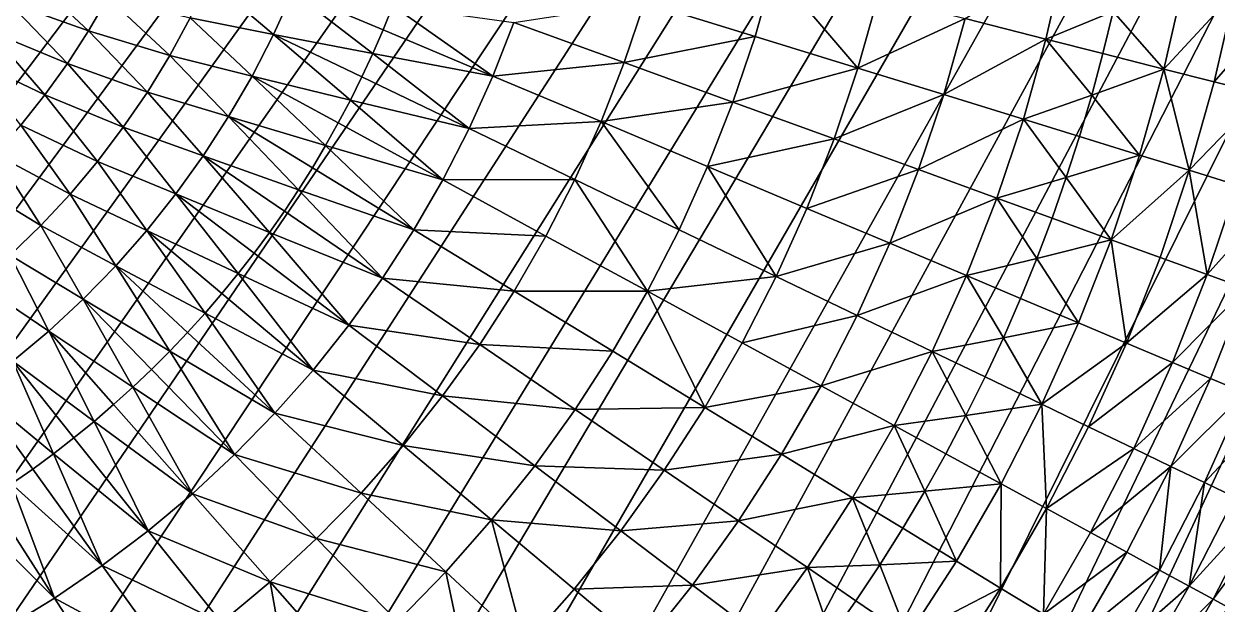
# Model space of a CAD drawing. Header units: millimetres. Extents: x -260 to 430, y -260 to 260.
# Drawn here: x 25.9 to 77.6, y -42.4 to -17.2 of the extents above; entities that cross this region are included whole.
import ezdxf

# ---------------------------------------------------------------- set-up
doc = ezdxf.new("R2010")
doc.units = ezdxf.units.MM
doc.header["$MEASUREMENT"] = 0
doc.layers.add('MESH_3D', color=2, linetype='CONTINUOUS')

msp = doc.modelspace()

# ---------------------------------------------------------------- linework, layer by layer
at = {"layer": 'MESH_3D'}
for points in [[(181.542, 186.125, 2950), (-259.677, -12.96, 2950), (-259.273, -19.43, 2950)], [(181.542, 186.125, 2950), (-259.273, -19.43, 2950), (-258.708, -25.888, 2950)], [(181.542, 186.125, 2950), (-258.708, -25.888, 2950), (-257.982, -32.329, 2950)], [(181.542, 186.125, 2950), (-257.982, -32.329, 2950), (-257.096, -38.751, 2950)], [(181.542, 186.125, 2950), (-257.096, -38.751, 2950), (-256.05, -45.149, 2950)], [(181.542, 186.125, 2950), (-256.05, -45.149, 2950), (-254.845, -51.518, 2950)], [(181.542, 186.125, 2950), (-254.845, -51.518, 2950), (-253.481, -57.855, 2950)], [(181.542, 186.125, 2950), (-253.481, -57.855, 2950), (-251.96, -64.157, 2950)], [(181.542, 186.125, 2950), (-251.96, -64.157, 2950), (-250.282, -70.419, 2950)], [(181.542, 186.125, 2950), (-250.282, -70.419, 2950), (-248.449, -76.636, 2950)], [(181.542, 186.125, 2950), (-248.449, -76.636, 2950), (-246.461, -82.807, 2950)], [(181.542, 186.125, 2950), (-246.461, -82.807, 2950), (-244.32, -88.925, 2950)], [(181.542, 186.125, 2950), (-244.32, -88.925, 2950), (-242.027, -94.989, 2950)], [(181.542, 186.125, 2950), (-242.027, -94.989, 2950), (-239.584, -100.993, 2950)], [(181.542, 186.125, 2950), (-239.584, -100.993, 2950), (-236.992, -106.935, 2950)], [(181.542, 186.125, 2950), (-236.992, -106.935, 2950), (-234.252, -112.81, 2950)], [(181.542, 186.125, 2950), (-234.252, -112.81, 2950), (-231.367, -118.615, 2950)], [(181.542, 186.125, 2950), (-231.367, -118.615, 2950), (-228.338, -124.346, 2950)], [(181.542, 186.125, 2950), (-228.338, -124.346, 2950), (-225.167, -130, 2950)], [(181.542, 186.125, 2950), (-225.167, -130, 2950), (-221.856, -135.573, 2950)], [(181.542, 186.125, 2950), (-221.856, -135.573, 2950), (-218.407, -141.062, 2950)], [(181.542, 186.125, 2950), (-218.407, -141.062, 2950), (-214.822, -146.463, 2950)], [(181.542, 186.125, 2950), (-214.822, -146.463, 2950), (-211.104, -151.773, 2950)], [(181.542, 186.125, 2950), (-211.104, -151.773, 2950), (-207.254, -156.989, 2950)], [(181.542, 186.125, 2950), (-207.254, -156.989, 2950), (-203.276, -162.107, 2950)], [(181.542, 186.125, 2950), (-203.276, -162.107, 2950), (-199.172, -167.125, 2950)], [(181.542, 186.125, 2950), (-199.172, -167.125, 2950), (-194.943, -172.038, 2950)], [(181.542, 186.125, 2950), (-194.943, -172.038, 2950), (-190.593, -176.845, 2950)], [(181.542, 186.125, 2950), (-190.593, -176.845, 2950), (-186.125, -181.542, 2950)], [(181.542, 186.125, 2950), (-186.125, -181.542, 2950), (-181.542, -186.125, 2950)], [(181.542, 186.125, 2950), (-181.542, -186.125, 2950), (-176.845, -190.593, 2950)], [(181.542, 186.125, 2950), (-176.845, -190.593, 2950), (-172.038, -194.943, 2950)], [(181.542, 186.125, 2950), (-172.038, -194.943, 2950), (-167.125, -199.172, 2950)], [(181.542, 186.125, 2950), (-167.125, -199.172, 2950), (-162.107, -203.276, 2950)], [(181.542, 186.125, 2950), (-162.107, -203.276, 2950), (-156.989, -207.254, 2950)], [(181.542, 186.125, 2950), (-156.989, -207.254, 2950), (-151.773, -211.104, 2950)], [(181.542, 186.125, 2950), (-151.773, -211.104, 2950), (-146.463, -214.822, 2950)], [(181.542, 186.125, 2950), (-146.463, -214.822, 2950), (-141.062, -218.407, 2950)], [(181.542, 186.125, 2950), (-141.062, -218.407, 2950), (-135.573, -221.856, 2950)], [(181.542, 186.125, 2950), (-135.573, -221.856, 2950), (-130, -225.167, 2950)], [(181.542, 186.125, 2950), (-130, -225.167, 2950), (-124.346, -228.338, 2950)], [(181.542, 186.125, 2950), (-124.346, -228.338, 2950), (-118.615, -231.367, 2950)], [(181.542, 186.125, 2950), (-118.615, -231.367, 2950), (-112.81, -234.252, 2950)], [(181.542, 186.125, 2950), (-112.81, -234.252, 2950), (-106.935, -236.992, 2950)], [(181.542, 186.125, 2950), (-106.935, -236.992, 2950), (-100.993, -239.584, 2950)], [(181.542, 186.125, 2950), (-100.993, -239.584, 2950), (-94.989, -242.027, 2950)], [(181.542, 186.125, 2950), (-94.989, -242.027, 2950), (-88.925, -244.32, 2950)], [(181.542, 186.125, 2950), (-88.925, -244.32, 2950), (-82.807, -246.461, 2950)], [(181.542, 186.125, 2950), (-82.807, -246.461, 2950), (-76.636, -248.449, 2950)], [(181.542, 186.125, 2950), (-76.636, -248.449, 2950), (-70.419, -250.282, 2950)], [(181.542, 186.125, 2950), (-70.419, -250.282, 2950), (-64.157, -251.96, 2950)], [(181.542, 186.125, 2950), (-64.157, -251.96, 2950), (-57.855, -253.481, 2950)], [(181.542, 186.125, 2950), (-57.855, -253.481, 2950), (-51.518, -254.845, 2950)], [(181.542, 186.125, 2950), (-51.518, -254.845, 2950), (-45.149, -256.05, 2950)], [(181.542, 186.125, 2950), (-45.149, -256.05, 2950), (-38.751, -257.096, 2950)], [(181.542, 186.125, 2950), (-38.751, -257.096, 2950), (-32.329, -257.982, 2950)], [(181.542, 186.125, 2950), (-32.329, -257.982, 2950), (-25.888, -258.708, 2950)], [(181.542, 186.125, 2950), (-25.888, -258.708, 2950), (-19.43, -259.273, 2950)], [(181.542, 186.125, 2950), (-19.43, -259.273, 2950), (-12.96, -259.677, 2950)], [(181.542, 186.125, 2950), (-12.96, -259.677, 2950), (-6.482, -259.919, 2950)], [(181.542, 186.125, 2950), (-6.482, -259.919, 2950), (0, -260, 2950)], [(181.542, 186.125, 2950), (0, -260, 2950), (6.482, -259.919, 2950)], [(181.542, 186.125, 2950), (6.482, -259.919, 2950), (12.96, -259.677, 2950)], [(181.542, 186.125, 2950), (12.96, -259.677, 2950), (19.43, -259.273, 2950)], [(181.542, 186.125, 2950), (19.43, -259.273, 2950), (25.888, -258.708, 2950)], [(181.542, 186.125, 2950), (25.888, -258.708, 2950), (32.329, -257.982, 2950)], [(181.542, 186.125, 2950), (32.329, -257.982, 2950), (45.149, -256.05, 2950)], [(181.542, 186.125, 2950), (45.149, -256.05, 2950), (64.157, -251.96, 2950)], [(181.542, 186.125, 2950), (64.157, -251.96, 2950), (82.807, -246.461, 2950)], [(71.017, -14.356, -30.723), (70.213, -17.878, -30.723), (66.713, -16.987, -32.733)], [(71.017, -14.356, -30.723), (73.12, -16.689, -29.155), (70.213, -17.878, -30.723)], [(58.407, -14.872, -36.717), (57.593, -17.765, -36.717), (52.8, -16.287, -38.639)], [(62.059, -19.143, -34.667), (57.593, -17.765, -36.717), (58.407, -14.872, -36.717)], [(62.936, -16.025, -34.667), (62.059, -19.143, -34.667), (58.407, -14.872, -36.717)], [(26.011, -15.017, -45.064), (28.687, -17.53, -44.426), (25.23, -16.295, -45.064)], [(26.011, -15.017, -45.064), (29.526, -16.079, -44.426), (28.687, -17.53, -44.426)], [(33.899, -15.296, -43.709), (36.708, -17.678, -42.91), (33.094, -16.966, -43.709)], [(33.899, -15.296, -43.709), (37.543, -15.826, -42.91), (36.708, -17.678, -42.91)], [(76.188, -15.402, -27.31), (75.325, -19.18, -27.31), (73.12, -16.689, -29.155)], [(78.396, -15.848, -25.632), (75.325, -19.18, -27.31), (76.188, -15.402, -27.31)], [(37.543, -15.826, -42.91), (41.018, -18.508, -41.833), (36.708, -17.678, -42.91)], [(37.543, -15.826, -42.91), (41.466, -17.48, -41.833), (41.018, -18.508, -41.833)], [(37.543, -15.826, -42.91), (41.889, -16.44, -41.833), (41.466, -17.48, -41.833)], [(66.713, -16.987, -32.733), (62.059, -19.143, -34.667), (62.936, -16.025, -34.667)], [(78.396, -15.848, -25.632), (77.508, -19.736, -25.632), (75.325, -19.18, -27.31)], [(80.525, -16.279, -23.852), (77.508, -19.736, -25.632), (78.396, -15.848, -25.632)], [(25.23, -16.295, -45.064), (27.778, -18.939, -44.426), (24.386, -17.532, -45.064)], [(25.23, -16.295, -45.064), (28.687, -17.53, -44.426), (27.778, -18.939, -44.426)], [(32.207, -18.595, -43.709), (28.687, -17.53, -44.426), (29.526, -16.079, -44.426)], [(33.094, -16.966, -43.709), (32.207, -18.595, -43.709), (29.526, -16.079, -44.426)], [(46.221, -19.484, -40.339), (41.466, -17.48, -41.833), (41.889, -16.44, -41.833)], [(47.135, -17.156, -40.339), (46.221, -19.484, -40.339), (41.889, -16.44, -41.833)], [(52.8, -16.287, -38.639), (51.923, -18.898, -38.639), (47.135, -17.156, -40.339)], [(57.593, -17.765, -36.717), (51.923, -18.898, -38.639), (52.8, -16.287, -38.639)], [(80.525, -16.279, -23.852), (79.614, -20.272, -23.852), (77.508, -19.736, -25.632)], [(33.094, -16.966, -43.709), (35.781, -19.485, -42.91), (32.207, -18.595, -43.709)], [(33.094, -16.966, -43.709), (36.708, -17.678, -42.91), (35.781, -19.485, -42.91)], [(66.713, -16.987, -32.733), (65.783, -20.291, -32.733), (62.059, -19.143, -34.667)], [(70.213, -17.878, -30.723), (65.783, -20.291, -32.733), (66.713, -16.987, -32.733)], [(70.213, -17.878, -30.723), (73.12, -16.689, -29.155), (72.681, -18.507, -29.155)], [(75.325, -19.18, -27.31), (72.681, -18.507, -29.155), (73.12, -16.689, -29.155)], [(24.386, -17.532, -45.064), (26.799, -20.3, -44.426), (23.482, -18.726, -45.064)], [(24.386, -17.532, -45.064), (27.778, -18.939, -44.426), (26.799, -20.3, -44.426)], [(31.241, -20.177, -43.709), (27.778, -18.939, -44.426), (28.687, -17.53, -44.426)], [(32.207, -18.595, -43.709), (31.241, -20.177, -43.709), (28.687, -17.53, -44.426)], [(46.221, -19.484, -40.339), (41.018, -18.508, -41.833), (41.466, -17.48, -41.833)], [(51.923, -18.898, -38.639), (46.221, -19.484, -40.339), (47.135, -17.156, -40.339)], [(36.708, -17.678, -42.91), (40.044, -20.529, -41.833), (35.781, -19.485, -42.91)], [(36.708, -17.678, -42.91), (40.544, -19.525, -41.833), (40.044, -20.529, -41.833)], [(36.708, -17.678, -42.91), (41.018, -18.508, -41.833), (40.544, -19.525, -41.833)], [(57.593, -17.765, -36.717), (56.636, -20.614, -36.717), (51.923, -18.898, -38.639)], [(62.059, -19.143, -34.667), (56.636, -20.614, -36.717), (57.593, -17.765, -36.717)], [(70.213, -17.878, -30.723), (69.234, -21.356, -30.723), (65.783, -20.291, -32.733)], [(70.213, -17.878, -30.723), (72.197, -20.313, -29.155), (69.234, -21.356, -30.723)], [(70.213, -17.878, -30.723), (72.681, -18.507, -29.155), (72.197, -20.313, -29.155)], [(32.207, -18.595, -43.709), (34.765, -21.245, -42.91), (31.241, -20.177, -43.709)], [(32.207, -18.595, -43.709), (35.781, -19.485, -42.91), (34.765, -21.245, -42.91)], [(45.192, -21.764, -40.339), (40.544, -19.525, -41.833), (41.018, -18.508, -41.833)], [(46.221, -19.484, -40.339), (45.192, -21.764, -40.339), (41.018, -18.508, -41.833)], [(75.325, -19.18, -27.31), (72.197, -20.313, -29.155), (72.681, -18.507, -29.155)], [(23.482, -18.726, -45.064), (26.799, -20.3, -44.426), (25.754, -21.61, -44.426)], [(30.196, -21.709, -43.709), (26.799, -20.3, -44.426), (27.778, -18.939, -44.426)], [(31.241, -20.177, -43.709), (30.196, -21.709, -43.709), (27.778, -18.939, -44.426)], [(51.923, -18.898, -38.639), (50.916, -21.463, -38.639), (46.221, -19.484, -40.339)], [(56.636, -20.614, -36.717), (50.916, -21.463, -38.639), (51.923, -18.898, -38.639)], [(62.059, -19.143, -34.667), (61.028, -22.212, -34.667), (56.636, -20.614, -36.717)], [(65.783, -20.291, -32.733), (61.028, -22.212, -34.667), (62.059, -19.143, -34.667)], [(35.781, -19.485, -42.91), (38.971, -22.5, -41.833), (34.765, -21.245, -42.91)], [(35.781, -19.485, -42.91), (39.52, -21.521, -41.833), (38.971, -22.5, -41.833)], [(35.781, -19.485, -42.91), (40.044, -20.529, -41.833), (39.52, -21.521, -41.833)], [(45.192, -21.764, -40.339), (40.044, -20.529, -41.833), (40.544, -19.525, -41.833)], [(50.916, -21.463, -38.639), (45.192, -21.764, -40.339), (46.221, -19.484, -40.339)], [(75.325, -19.18, -27.31), (74.275, -22.911, -27.31), (72.197, -20.313, -29.155)], [(75.325, -19.18, -27.31), (76.428, -23.575, -25.632), (74.275, -22.911, -27.31)], [(77.508, -19.736, -25.632), (76.428, -23.575, -25.632), (75.325, -19.18, -27.31)], [(31.241, -20.177, -43.709), (33.663, -22.951, -42.91), (30.196, -21.709, -43.709)], [(31.241, -20.177, -43.709), (34.765, -21.245, -42.91), (33.663, -22.951, -42.91)], [(79.614, -20.272, -23.852), (76.428, -23.575, -25.632), (77.508, -19.736, -25.632)], [(29.076, -23.188, -43.709), (25.754, -21.61, -44.426), (26.799, -20.3, -44.426)], [(30.196, -21.709, -43.709), (29.076, -23.188, -43.709), (26.799, -20.3, -44.426)], [(44.051, -23.989, -40.339), (39.52, -21.521, -41.833), (40.044, -20.529, -41.833)], [(45.192, -21.764, -40.339), (44.051, -23.989, -40.339), (40.044, -20.529, -41.833)], [(56.636, -20.614, -36.717), (55.538, -23.411, -36.717), (50.916, -21.463, -38.639)], [(61.028, -22.212, -34.667), (55.538, -23.411, -36.717), (56.636, -20.614, -36.717)], [(65.783, -20.291, -32.733), (64.69, -23.545, -32.733), (61.028, -22.212, -34.667)], [(69.234, -21.356, -30.723), (64.69, -23.545, -32.733), (65.783, -20.291, -32.733)], [(69.234, -21.356, -30.723), (72.197, -20.313, -29.155), (71.668, -22.107, -29.155)], [(74.275, -22.911, -27.31), (71.668, -22.107, -29.155), (72.197, -20.313, -29.155)], [(79.614, -20.272, -23.852), (78.504, -24.215, -23.852), (76.428, -23.575, -25.632)], [(27.884, -24.608, -43.709), (24.645, -22.867, -44.426), (25.754, -21.61, -44.426)], [(29.076, -23.188, -43.709), (27.884, -24.608, -43.709), (25.754, -21.61, -44.426)], [(30.196, -21.709, -43.709), (32.477, -24.601, -42.91), (29.076, -23.188, -43.709)], [(30.196, -21.709, -43.709), (33.663, -22.951, -42.91), (32.477, -24.601, -42.91)], [(34.765, -21.245, -42.91), (37.801, -24.415, -41.833), (33.663, -22.951, -42.91)], [(34.765, -21.245, -42.91), (38.398, -23.465, -41.833), (37.801, -24.415, -41.833)], [(34.765, -21.245, -42.91), (38.971, -22.5, -41.833), (38.398, -23.465, -41.833)], [(44.051, -23.989, -40.339), (38.971, -22.5, -41.833), (39.52, -21.521, -41.833)], [(50.916, -21.463, -38.639), (49.783, -23.974, -38.639), (45.192, -21.764, -40.339)], [(54.302, -26.151, -36.717), (49.783, -23.974, -38.639), (50.916, -21.463, -38.639)], [(55.538, -23.411, -36.717), (54.302, -26.151, -36.717), (50.916, -21.463, -38.639)], [(69.234, -21.356, -30.723), (68.084, -24.78, -30.723), (64.69, -23.545, -32.733)], [(69.234, -21.356, -30.723), (71.095, -23.886, -29.155), (68.084, -24.78, -30.723)], [(69.234, -21.356, -30.723), (71.668, -22.107, -29.155), (71.095, -23.886, -29.155)], [(49.783, -23.974, -38.639), (44.051, -23.989, -40.339), (45.192, -21.764, -40.339)], [(61.028, -22.212, -34.667), (59.845, -25.227, -34.667), (55.538, -23.411, -36.717)], [(64.69, -23.545, -32.733), (59.845, -25.227, -34.667), (61.028, -22.212, -34.667)], [(74.275, -22.911, -27.31), (71.095, -23.886, -29.155), (71.668, -22.107, -29.155)], [(42.801, -26.155, -40.339), (38.398, -23.465, -41.833), (38.971, -22.5, -41.833)], [(44.051, -23.989, -40.339), (42.801, -26.155, -40.339), (38.971, -22.5, -41.833)], [(26.623, -25.967, -43.709), (23.475, -24.067, -44.426), (24.645, -22.867, -44.426)], [(27.884, -24.608, -43.709), (26.623, -25.967, -43.709), (24.645, -22.867, -44.426)], [(29.076, -23.188, -43.709), (31.211, -26.189, -42.91), (27.884, -24.608, -43.709)], [(29.076, -23.188, -43.709), (32.477, -24.601, -42.91), (31.211, -26.189, -42.91)], [(33.663, -22.951, -42.91), (36.537, -26.268, -41.833), (32.477, -24.601, -42.91)], [(33.663, -22.951, -42.91), (37.181, -25.349, -41.833), (36.537, -26.268, -41.833)], [(33.663, -22.951, -42.91), (37.801, -24.415, -41.833), (37.181, -25.349, -41.833)], [(74.275, -22.911, -27.31), (73.041, -26.585, -27.31), (71.095, -23.886, -29.155)], [(76.428, -23.575, -25.632), (73.041, -26.585, -27.31), (74.275, -22.911, -27.31)], [(42.801, -26.155, -40.339), (37.801, -24.415, -41.833), (38.398, -23.465, -41.833)], [(58.513, -28.178, -34.667), (54.302, -26.151, -36.717), (55.538, -23.411, -36.717)], [(59.845, -25.227, -34.667), (58.513, -28.178, -34.667), (55.538, -23.411, -36.717)], [(64.69, -23.545, -32.733), (63.436, -26.741, -32.733), (59.845, -25.227, -34.667)], [(68.084, -24.78, -30.723), (63.436, -26.741, -32.733), (64.69, -23.545, -32.733)], [(76.428, -23.575, -25.632), (75.158, -27.355, -25.632), (73.041, -26.585, -27.31)], [(76.428, -23.575, -25.632), (77.2, -28.098, -23.852), (75.158, -27.355, -25.632)], [(78.504, -24.215, -23.852), (77.2, -28.098, -23.852), (76.428, -23.575, -25.632)], [(26.623, -25.967, -43.709), (25.296, -27.262, -43.709), (23.475, -24.067, -44.426)], [(48.526, -26.426, -38.639), (42.801, -26.155, -40.339), (44.051, -23.989, -40.339)], [(49.783, -23.974, -38.639), (48.526, -26.426, -38.639), (44.051, -23.989, -40.339)], [(52.931, -28.825, -36.717), (48.526, -26.426, -38.639), (49.783, -23.974, -38.639)], [(54.302, -26.151, -36.717), (52.931, -28.825, -36.717), (49.783, -23.974, -38.639)], [(68.084, -24.78, -30.723), (71.095, -23.886, -29.155), (70.477, -25.652, -29.155)], [(73.041, -26.585, -27.31), (70.477, -25.652, -29.155), (71.095, -23.886, -29.155)], [(80.209, -24.741, -22.245), (77.2, -28.098, -23.852), (78.504, -24.215, -23.852)], [(27.884, -24.608, -43.709), (29.867, -27.712, -42.91), (26.623, -25.967, -43.709)], [(27.884, -24.608, -43.709), (31.211, -26.189, -42.91), (29.867, -27.712, -42.91)], [(32.477, -24.601, -42.91), (35.182, -28.057, -41.833), (31.211, -26.189, -42.91)], [(32.477, -24.601, -42.91), (35.871, -27.171, -41.833), (35.182, -28.057, -41.833)], [(32.477, -24.601, -42.91), (36.537, -26.268, -41.833), (35.871, -27.171, -41.833)], [(41.444, -28.256, -40.339), (37.181, -25.349, -41.833), (37.801, -24.415, -41.833)], [(42.801, -26.155, -40.339), (41.444, -28.256, -40.339), (37.801, -24.415, -41.833)], [(68.084, -24.78, -30.723), (66.764, -28.143, -30.723), (63.436, -26.741, -32.733)], [(68.084, -24.78, -30.723), (69.816, -27.401, -29.155), (66.764, -28.143, -30.723)], [(68.084, -24.78, -30.723), (70.477, -25.652, -29.155), (69.816, -27.401, -29.155)], [(80.209, -24.741, -22.245), (78.876, -28.709, -22.245), (77.2, -28.098, -23.852)], [(41.444, -28.256, -40.339), (36.537, -26.268, -41.833), (37.181, -25.349, -41.833)], [(63.436, -26.741, -32.733), (58.513, -28.178, -34.667), (59.845, -25.227, -34.667)], [(73.041, -26.585, -27.31), (69.816, -27.401, -29.155), (70.477, -25.652, -29.155)], [(26.623, -25.967, -43.709), (28.448, -29.166, -42.91), (25.296, -27.262, -43.709)], [(26.623, -25.967, -43.709), (29.867, -27.712, -42.91), (28.448, -29.166, -42.91)], [(31.211, -26.189, -42.91), (33.74, -29.776, -41.833), (29.867, -27.712, -42.91)], [(31.211, -26.189, -42.91), (34.472, -28.925, -41.833), (33.74, -29.776, -41.833)], [(31.211, -26.189, -42.91), (35.182, -28.057, -41.833), (34.472, -28.925, -41.833)], [(39.984, -30.287, -40.339), (35.871, -27.171, -41.833), (36.537, -26.268, -41.833)], [(41.444, -28.256, -40.339), (39.984, -30.287, -40.339), (36.537, -26.268, -41.833)], [(47.149, -28.812, -38.639), (41.444, -28.256, -40.339), (42.801, -26.155, -40.339)], [(48.526, -26.426, -38.639), (47.149, -28.812, -38.639), (42.801, -26.155, -40.339)], [(58.513, -28.178, -34.667), (52.931, -28.825, -36.717), (54.302, -26.151, -36.717)], [(52.931, -28.825, -36.717), (47.149, -28.812, -38.639), (48.526, -26.426, -38.639)], [(63.436, -26.741, -32.733), (62.024, -29.869, -32.733), (58.513, -28.178, -34.667)], [(66.764, -28.143, -30.723), (62.024, -29.869, -32.733), (63.436, -26.741, -32.733)], [(73.041, -26.585, -27.31), (71.625, -30.193, -27.31), (69.816, -27.401, -29.155)], [(73.041, -26.585, -27.31), (73.701, -31.068, -25.632), (71.625, -30.193, -27.31)], [(75.158, -27.355, -25.632), (73.701, -31.068, -25.632), (73.041, -26.585, -27.31)], [(25.296, -27.262, -43.709), (26.959, -30.548, -42.91), (23.905, -28.489, -43.709)], [(25.296, -27.262, -43.709), (28.448, -29.166, -42.91), (26.959, -30.548, -42.91)], [(39.984, -30.287, -40.339), (35.182, -28.057, -41.833), (35.871, -27.171, -41.833)], [(66.764, -28.143, -30.723), (69.816, -27.401, -29.155), (69.111, -29.133, -29.155)], [(71.625, -30.193, -27.31), (69.111, -29.133, -29.155), (69.816, -27.401, -29.155)], [(77.2, -28.098, -23.852), (73.701, -31.068, -25.632), (75.158, -27.355, -25.632)], [(29.867, -27.712, -42.91), (32.214, -31.421, -41.833), (28.448, -29.166, -42.91)], [(29.867, -27.712, -42.91), (32.987, -30.608, -41.833), (32.214, -31.421, -41.833)], [(29.867, -27.712, -42.91), (33.74, -29.776, -41.833), (32.987, -30.608, -41.833)], [(38.425, -32.242, -40.339), (34.472, -28.925, -41.833), (35.182, -28.057, -41.833)], [(39.984, -30.287, -40.339), (38.425, -32.242, -40.339), (35.182, -28.057, -41.833)], [(45.654, -31.126, -38.639), (39.984, -30.287, -40.339), (41.444, -28.256, -40.339)], [(47.149, -28.812, -38.639), (45.654, -31.126, -38.639), (41.444, -28.256, -40.339)], [(58.513, -28.178, -34.667), (57.035, -31.06, -34.667), (52.931, -28.825, -36.717)], [(62.024, -29.869, -32.733), (57.035, -31.06, -34.667), (58.513, -28.178, -34.667)], [(66.764, -28.143, -30.723), (65.278, -31.436, -30.723), (62.024, -29.869, -32.733)], [(66.764, -28.143, -30.723), (68.363, -30.847, -29.155), (65.278, -31.436, -30.723)], [(66.764, -28.143, -30.723), (69.111, -29.133, -29.155), (68.363, -30.847, -29.155)], [(77.2, -28.098, -23.852), (75.703, -31.912, -23.852), (73.701, -31.068, -25.632)], [(78.876, -28.709, -22.245), (75.703, -31.912, -23.852), (77.2, -28.098, -23.852)], [(23.905, -28.489, -43.709), (26.959, -30.548, -42.91), (25.403, -31.854, -42.91)], [(38.425, -32.242, -40.339), (33.74, -29.776, -41.833), (34.472, -28.925, -41.833)], [(51.429, -31.427, -36.717), (45.654, -31.126, -38.639), (47.149, -28.812, -38.639)], [(52.931, -28.825, -36.717), (51.429, -31.427, -36.717), (47.149, -28.812, -38.639)], [(55.416, -33.864, -34.667), (51.429, -31.427, -36.717), (52.931, -28.825, -36.717)], [(57.035, -31.06, -34.667), (55.416, -33.864, -34.667), (52.931, -28.825, -36.717)], [(78.876, -28.709, -22.245), (77.347, -32.605, -22.245), (75.703, -31.912, -23.852)], [(78.876, -28.709, -22.245), (78.839, -33.233, -20.646), (77.347, -32.605, -22.245)], [(28.448, -29.166, -42.91), (30.608, -32.987, -41.833), (26.959, -30.548, -42.91)], [(28.448, -29.166, -42.91), (31.421, -32.214, -41.833), (30.608, -32.987, -41.833)], [(28.448, -29.166, -42.91), (32.214, -31.421, -41.833), (31.421, -32.214, -41.833)], [(71.625, -30.193, -27.31), (68.363, -30.847, -29.155), (69.111, -29.133, -29.155)], [(36.77, -34.117, -40.339), (32.987, -30.608, -41.833), (33.74, -29.776, -41.833)], [(38.425, -32.242, -40.339), (36.77, -34.117, -40.339), (33.74, -29.776, -41.833)], [(62.024, -29.869, -32.733), (60.458, -32.924, -32.733), (57.035, -31.06, -34.667)], [(65.278, -31.436, -30.723), (60.458, -32.924, -32.733), (62.024, -29.869, -32.733)], [(44.046, -33.363, -38.639), (38.425, -32.242, -40.339), (39.984, -30.287, -40.339)], [(45.654, -31.126, -38.639), (44.046, -33.363, -38.639), (39.984, -30.287, -40.339)], [(71.625, -30.193, -27.31), (70.031, -33.725, -27.31), (68.363, -30.847, -29.155)], [(73.701, -31.068, -25.632), (70.031, -33.725, -27.31), (71.625, -30.193, -27.31)], [(26.959, -30.548, -42.91), (28.925, -34.472, -41.833), (25.403, -31.854, -42.91)], [(26.959, -30.548, -42.91), (29.776, -33.74, -41.833), (28.925, -34.472, -41.833)], [(26.959, -30.548, -42.91), (30.608, -32.987, -41.833), (29.776, -33.74, -41.833)], [(36.77, -34.117, -40.339), (32.214, -31.421, -41.833), (32.987, -30.608, -41.833)], [(65.278, -31.436, -30.723), (68.363, -30.847, -29.155), (67.573, -32.541, -29.155)], [(70.031, -33.725, -27.31), (67.573, -32.541, -29.155), (68.363, -30.847, -29.155)], [(35.023, -35.908, -40.339), (31.421, -32.214, -41.833), (32.214, -31.421, -41.833)], [(36.77, -34.117, -40.339), (35.023, -35.908, -40.339), (32.214, -31.421, -41.833)], [(49.798, -33.952, -36.717), (44.046, -33.363, -38.639), (45.654, -31.126, -38.639)], [(51.429, -31.427, -36.717), (49.798, -33.952, -36.717), (45.654, -31.126, -38.639)], [(55.416, -33.864, -34.667), (49.798, -33.952, -36.717), (51.429, -31.427, -36.717)], [(60.458, -32.924, -32.733), (55.416, -33.864, -34.667), (57.035, -31.06, -34.667)], [(65.278, -31.436, -30.723), (63.63, -34.651, -30.723), (60.458, -32.924, -32.733)], [(65.278, -31.436, -30.723), (66.74, -34.216, -29.155), (63.63, -34.651, -30.723)], [(65.278, -31.436, -30.723), (67.573, -32.541, -29.155), (66.74, -34.216, -29.155)], [(73.701, -31.068, -25.632), (72.061, -34.703, -25.632), (70.031, -33.725, -27.31)], [(75.703, -31.912, -23.852), (72.061, -34.703, -25.632), (73.701, -31.068, -25.632)], [(25.403, -31.854, -42.91), (27.171, -35.871, -41.833), (23.783, -33.081, -42.91)], [(25.403, -31.854, -42.91), (28.057, -35.182, -41.833), (27.171, -35.871, -41.833)], [(25.403, -31.854, -42.91), (28.925, -34.472, -41.833), (28.057, -35.182, -41.833)], [(75.703, -31.912, -23.852), (74.018, -35.645, -23.852), (72.061, -34.703, -25.632)], [(77.347, -32.605, -22.245), (74.018, -35.645, -23.852), (75.703, -31.912, -23.852)], [(35.023, -35.908, -40.339), (30.608, -32.987, -41.833), (31.421, -32.214, -41.833)], [(42.328, -35.517, -38.639), (36.77, -34.117, -40.339), (38.425, -32.242, -40.339)], [(44.046, -33.363, -38.639), (42.328, -35.517, -38.639), (38.425, -32.242, -40.339)], [(70.031, -33.725, -27.31), (66.74, -34.216, -29.155), (67.573, -32.541, -29.155)], [(23.783, -33.081, -42.91), (26.268, -36.537, -41.833), (25.349, -37.181, -41.833)], [(23.783, -33.081, -42.91), (27.171, -35.871, -41.833), (26.268, -36.537, -41.833)], [(33.19, -37.609, -40.339), (29.776, -33.74, -41.833), (30.608, -32.987, -41.833)], [(35.023, -35.908, -40.339), (33.19, -37.609, -40.339), (30.608, -32.987, -41.833)], [(60.458, -32.924, -32.733), (58.742, -35.896, -32.733), (55.416, -33.864, -34.667)], [(63.63, -34.651, -30.723), (58.742, -35.896, -32.733), (60.458, -32.924, -32.733)], [(77.347, -32.605, -22.245), (75.626, -36.42, -22.245), (74.018, -35.645, -23.852)], [(78.839, -33.233, -20.646), (75.626, -36.42, -22.245), (77.347, -32.605, -22.245)], [(48.044, -36.392, -36.717), (42.328, -35.517, -38.639), (44.046, -33.363, -38.639)], [(49.798, -33.952, -36.717), (48.044, -36.392, -36.717), (44.046, -33.363, -38.639)], [(78.839, -33.233, -20.646), (77.084, -37.122, -20.646), (75.626, -36.42, -22.245)], [(80.187, -33.802, -19.056), (77.084, -37.122, -20.646), (78.839, -33.233, -20.646)], [(33.19, -37.609, -40.339), (28.925, -34.472, -41.833), (29.776, -33.74, -41.833)], [(40.505, -37.583, -38.639), (35.023, -35.908, -40.339), (36.77, -34.117, -40.339)], [(42.328, -35.517, -38.639), (40.505, -37.583, -38.639), (36.77, -34.117, -40.339)], [(53.659, -36.584, -34.667), (48.044, -36.392, -36.717), (49.798, -33.952, -36.717)], [(55.416, -33.864, -34.667), (53.659, -36.584, -34.667), (49.798, -33.952, -36.717)], [(58.742, -35.896, -32.733), (53.659, -36.584, -34.667), (55.416, -33.864, -34.667)], [(70.031, -33.725, -27.31), (68.263, -37.174, -27.31), (66.74, -34.216, -29.155)], [(70.031, -33.725, -27.31), (70.241, -38.251, -25.632), (68.263, -37.174, -27.31)], [(72.061, -34.703, -25.632), (70.241, -38.251, -25.632), (70.031, -33.725, -27.31)], [(80.187, -33.802, -19.056), (78.403, -37.757, -19.056), (77.084, -37.122, -20.646)], [(31.274, -39.216, -40.339), (28.057, -35.182, -41.833), (28.925, -34.472, -41.833)], [(33.19, -37.609, -40.339), (31.274, -39.216, -40.339), (28.925, -34.472, -41.833)], [(63.63, -34.651, -30.723), (61.824, -37.78, -30.723), (58.742, -35.896, -32.733)], [(63.63, -34.651, -30.723), (64.952, -37.5, -29.155), (61.824, -37.78, -30.723)], [(63.63, -34.651, -30.723), (66.74, -34.216, -29.155), (65.867, -35.869, -29.155)], [(63.63, -34.651, -30.723), (65.867, -35.869, -29.155), (64.952, -37.5, -29.155)], [(68.263, -37.174, -27.31), (65.867, -35.869, -29.155), (66.74, -34.216, -29.155)], [(31.274, -39.216, -40.339), (27.171, -35.871, -41.833), (28.057, -35.182, -41.833)], [(74.018, -35.645, -23.852), (70.241, -38.251, -25.632), (72.061, -34.703, -25.632)], [(46.17, -38.741, -36.717), (40.505, -37.583, -38.639), (42.328, -35.517, -38.639)], [(48.044, -36.392, -36.717), (46.17, -38.741, -36.717), (42.328, -35.517, -38.639)], [(74.018, -35.645, -23.852), (72.15, -39.291, -23.852), (70.241, -38.251, -25.632)], [(75.626, -36.42, -22.245), (72.15, -39.291, -23.852), (74.018, -35.645, -23.852)], [(29.28, -40.727, -40.339), (26.268, -36.537, -41.833), (27.171, -35.871, -41.833)], [(31.274, -39.216, -40.339), (29.28, -40.727, -40.339), (27.171, -35.871, -41.833)], [(38.581, -39.555, -38.639), (33.19, -37.609, -40.339), (35.023, -35.908, -40.339)], [(40.505, -37.583, -38.639), (38.581, -39.555, -38.639), (35.023, -35.908, -40.339)], [(58.742, -35.896, -32.733), (56.88, -38.78, -32.733), (53.659, -36.584, -34.667)], [(61.824, -37.78, -30.723), (56.88, -38.78, -32.733), (58.742, -35.896, -32.733)], [(68.263, -37.174, -27.31), (64.952, -37.5, -29.155), (65.867, -35.869, -29.155)], [(29.28, -40.727, -40.339), (25.349, -37.181, -41.833), (26.268, -36.537, -41.833)], [(51.769, -39.214, -34.667), (46.17, -38.741, -36.717), (48.044, -36.392, -36.717)], [(53.659, -36.584, -34.667), (51.769, -39.214, -34.667), (48.044, -36.392, -36.717)], [(56.88, -38.78, -32.733), (51.769, -39.214, -34.667), (53.659, -36.584, -34.667)], [(75.626, -36.42, -22.245), (73.717, -40.144, -22.245), (72.15, -39.291, -23.852)], [(75.626, -36.42, -22.245), (75.138, -40.918, -20.646), (73.717, -40.144, -22.245)], [(77.084, -37.122, -20.646), (75.138, -40.918, -20.646), (75.626, -36.42, -22.245)], [(27.214, -42.136, -40.339), (24.415, -37.801, -41.833), (25.349, -37.181, -41.833)], [(29.28, -40.727, -40.339), (27.214, -42.136, -40.339), (25.349, -37.181, -41.833)], [(68.263, -37.174, -27.31), (66.325, -40.531, -27.31), (64.952, -37.5, -29.155)], [(68.263, -37.174, -27.31), (68.247, -41.705, -25.632), (66.325, -40.531, -27.31)], [(70.241, -38.251, -25.632), (68.247, -41.705, -25.632), (68.263, -37.174, -27.31)], [(77.084, -37.122, -20.646), (76.423, -41.618, -19.056), (75.138, -40.918, -20.646)], [(78.403, -37.757, -19.056), (76.423, -41.618, -19.056), (77.084, -37.122, -20.646)], [(36.562, -41.429, -38.639), (31.274, -39.216, -40.339), (33.19, -37.609, -40.339)], [(38.581, -39.555, -38.639), (36.562, -41.429, -38.639), (33.19, -37.609, -40.339)], [(44.182, -40.995, -36.717), (38.581, -39.555, -38.639), (40.505, -37.583, -38.639)], [(46.17, -38.741, -36.717), (44.182, -40.995, -36.717), (40.505, -37.583, -38.639)], [(61.824, -37.78, -30.723), (64.952, -37.5, -29.155), (63.997, -39.108, -29.155)], [(66.325, -40.531, -27.31), (63.997, -39.108, -29.155), (64.952, -37.5, -29.155)], [(79.469, -38.27, -17.643), (76.423, -41.618, -19.056), (78.403, -37.757, -19.056)], [(27.214, -42.136, -40.339), (23.465, -38.398, -41.833), (24.415, -37.801, -41.833)], [(61.824, -37.78, -30.723), (59.864, -40.814, -30.723), (56.88, -38.78, -32.733)], [(61.824, -37.78, -30.723), (63.002, -40.691, -29.155), (59.864, -40.814, -30.723)], [(61.824, -37.78, -30.723), (63.997, -39.108, -29.155), (63.002, -40.691, -29.155)], [(70.241, -38.251, -25.632), (70.101, -42.838, -23.852), (68.247, -41.705, -25.632)], [(72.15, -39.291, -23.852), (70.101, -42.838, -23.852), (70.241, -38.251, -25.632)], [(79.469, -38.27, -17.643), (77.462, -42.184, -17.643), (76.423, -41.618, -19.056)], [(80.15, -38.598, -16.667), (77.462, -42.184, -17.643), (79.469, -38.27, -17.643)], [(27.214, -42.136, -40.339), (25.08, -43.44, -40.339), (23.465, -38.398, -41.833)], [(47.607, -44.173, -34.667), (44.182, -40.995, -36.717), (46.17, -38.741, -36.717)], [(49.75, -41.745, -34.667), (47.607, -44.173, -34.667), (46.17, -38.741, -36.717)], [(51.769, -39.214, -34.667), (49.75, -41.745, -34.667), (46.17, -38.741, -36.717)], [(56.88, -38.78, -32.733), (54.876, -41.567, -32.733), (51.769, -39.214, -34.667)], [(59.864, -40.814, -30.723), (54.876, -41.567, -32.733), (56.88, -38.78, -32.733)], [(80.15, -38.598, -16.667), (78.127, -42.546, -16.667), (77.462, -42.184, -17.643)], [(34.451, -43.2, -38.639), (29.28, -40.727, -40.339), (31.274, -39.216, -40.339)], [(36.562, -41.429, -38.639), (34.451, -43.2, -38.639), (31.274, -39.216, -40.339)], [(54.876, -41.567, -32.733), (49.75, -41.745, -34.667), (51.769, -39.214, -34.667)], [(66.325, -40.531, -27.31), (63.002, -40.691, -29.155), (63.997, -39.108, -29.155)], [(73.717, -40.144, -22.245), (70.101, -42.838, -23.852), (72.15, -39.291, -23.852)], [(42.083, -43.146, -36.717), (36.562, -41.429, -38.639), (38.581, -39.555, -38.639)], [(44.182, -40.995, -36.717), (42.083, -43.146, -36.717), (38.581, -39.555, -38.639)], [(73.717, -40.144, -22.245), (71.624, -43.768, -22.245), (70.101, -42.838, -23.852)], [(75.138, -40.918, -20.646), (71.624, -43.768, -22.245), (73.717, -40.144, -22.245)], [(32.255, -44.864, -38.639), (27.214, -42.136, -40.339), (29.28, -40.727, -40.339)], [(34.451, -43.2, -38.639), (32.255, -44.864, -38.639), (29.28, -40.727, -40.339)], [(59.864, -40.814, -30.723), (57.755, -43.748, -30.723), (54.876, -41.567, -32.733)], [(59.864, -40.814, -30.723), (60.895, -43.781, -29.155), (57.755, -43.748, -30.723)], [(59.864, -40.814, -30.723), (63.002, -40.691, -29.155), (61.968, -42.249, -29.155)], [(59.864, -40.814, -30.723), (61.968, -42.249, -29.155), (60.895, -43.781, -29.155)], [(64.223, -43.786, -27.31), (61.968, -42.249, -29.155), (63.002, -40.691, -29.155)], [(66.325, -40.531, -27.31), (64.223, -43.786, -27.31), (63.002, -40.691, -29.155)], [(68.247, -41.705, -25.632), (64.223, -43.786, -27.31), (66.325, -40.531, -27.31)], [(45.346, -46.491, -34.667), (42.083, -43.146, -36.717), (44.182, -40.995, -36.717)], [(47.607, -44.173, -34.667), (45.346, -46.491, -34.667), (44.182, -40.995, -36.717)], [(75.138, -40.918, -20.646), (73.005, -44.612, -20.646), (71.624, -43.768, -22.245)], [(76.423, -41.618, -19.056), (73.005, -44.612, -20.646), (75.138, -40.918, -20.646)], [(37.578, -47.122, -36.717), (34.451, -43.2, -38.639), (36.562, -41.429, -38.639)], [(39.88, -45.19, -36.717), (37.578, -47.122, -36.717), (36.562, -41.429, -38.639)], [(42.083, -43.146, -36.717), (39.88, -45.19, -36.717), (36.562, -41.429, -38.639)], [(52.736, -44.251, -32.733), (47.607, -44.173, -34.667), (49.75, -41.745, -34.667)], [(54.876, -41.567, -32.733), (52.736, -44.251, -32.733), (49.75, -41.745, -34.667)], [(57.755, -43.748, -30.723), (52.736, -44.251, -32.733), (54.876, -41.567, -32.733)], [(68.247, -41.705, -25.632), (66.084, -45.055, -25.632), (64.223, -43.786, -27.31)], [(70.101, -42.838, -23.852), (66.084, -45.055, -25.632), (68.247, -41.705, -25.632)], [(76.423, -41.618, -19.056), (74.254, -45.375, -19.056), (73.005, -44.612, -20.646)], [(77.462, -42.184, -17.643), (74.254, -45.375, -19.056), (76.423, -41.618, -19.056)], [(29.978, -46.416, -38.639), (25.08, -43.44, -40.339), (27.214, -42.136, -40.339)], [(32.255, -44.864, -38.639), (29.978, -46.416, -38.639), (27.214, -42.136, -40.339)], [(64.223, -43.786, -27.31), (60.895, -43.781, -29.155), (61.968, -42.249, -29.155)], [(77.462, -42.184, -17.643), (75.264, -45.993, -17.643), (74.254, -45.375, -19.056)], [(78.127, -42.546, -16.667), (75.264, -45.993, -17.643), (77.462, -42.184, -17.643)]]:
    msp.add_3dface(points, dxfattribs=at)

doc.saveas('drawing.dxf')
